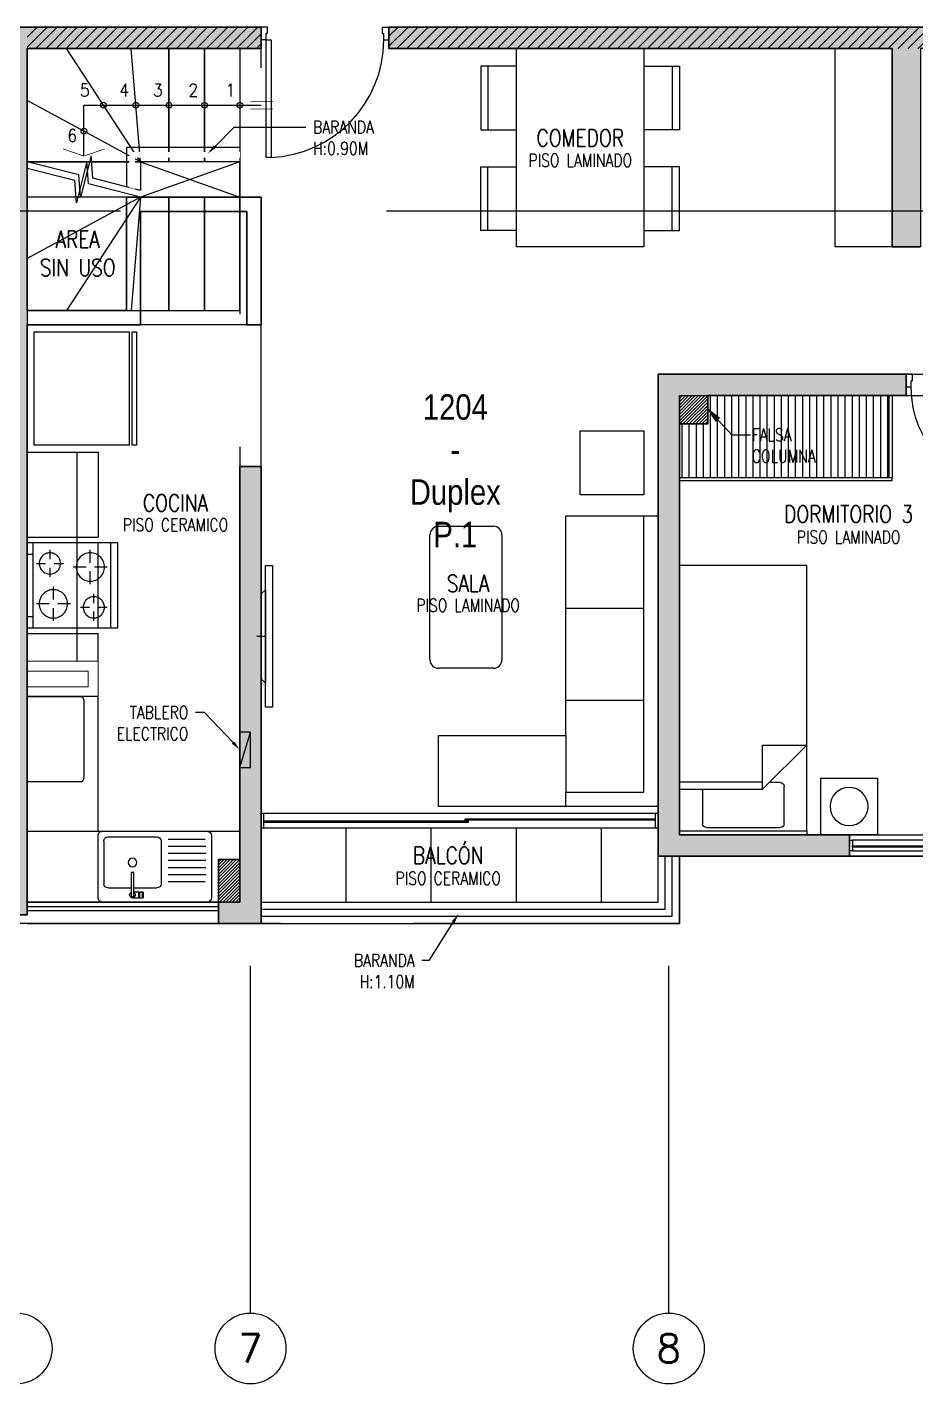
# Model space of a CAD drawing. Header units: millimetres. Extents: x -3 to 53, y -269 to 39.
# Drawn here: x 10.5 to 16.77, y -117.72 to -108.15 of the extents above; entities that cross this region are included whole.
import ezdxf
from ezdxf import colors
from ezdxf.entities.mleader import LeaderData, LeaderLine
from ezdxf.enums import TextEntityAlignment as Align
from ezdxf.math import Vec2, Vec3

# ---------------------------------------------------------------- set-up
doc = ezdxf.new("R2010")
doc.units = ezdxf.units.MM
doc.header["$LTSCALE"] = 15
doc.set_wipeout_variables(frame=1)
for name, pattern in [('CENTER', [2, 1.25, -0.25, 0.25, -0.25]), ('HIDDEN2', [0.1875, 0.125, -0.0625]), ('PHANTOM', [63.5, 31.75, -6.35, 6.35, -6.35, 6.35, -6.35]), ('PHANTOM2', [1.25, 0.625, -0.125, 0.125, -0.125, 0.125, -0.125])]:
    doc.linetypes.add(name, pattern=pattern)
doc.layers.get('0').update_dxf_attribs({"color": 250})
for name, color, linetype in [('01', 250, 'Continuous'), ('A-BARANDAS', 250, 'Continuous'), ('A-COCINAS-LAV', 250, 'Continuous'), ('A-CORTE', 250, 'CENTER'), ('A-EJES', 251, 'PHANTOM'), ('A-EST HATCH', 250, 'Continuous'), ('A-EST PLACAS', 250, 'Continuous'), ('A-EST VIGAS', 250, 'HIDDEN2'), ('A-HATCH', 250, 'Continuous'), ('A-LINEAS', 250, 'Continuous'), ('A-MOBILIARIO', 250, 'Continuous'), ('A-MURO BAJO', 251, 'Continuous'), ('A-NUMERACIONDEP', 251, 'Continuous'), ('A-PROYECCIONES', 250, 'HIDDEN2'), ('A-PROYECCIONES INT.', 250, 'HIDDEN2'), ('A-TEXTO-ACABADO PISO', 250, 'Continuous'), ('A-TEXTO-AMBIENTE', 252, 'Continuous'), ('A-TEXTO-INDICACIONES', 250, 'Continuous'), ('DLP_MOBILIARIO FIJO', 250, 'Continuous'), ('MURO CF 60', 250, 'Continuous')]:
    doc.layers.add(name, color=color, linetype=linetype)
doc.layers.add('A-MUROS', color=252, linetype='Continuous', lineweight=30)
doc.layers.add('DLP_MURO ALTO', color=250, linetype='Continuous', lineweight=20)
doc.styles.add('R80', font='ARIALN.TTF', dxfattribs={"height": 2.03})
doc.styles.add('ROMANS', font='romans.shx', dxfattribs={"width": 0.8})
doc.styles.add('TXT_COTAS', font='romans.shx', dxfattribs={"width": 0.8})
pattern_1 = [(45, (359.999406, -86.67669), (-0.035355339, 0.035355339), [])]

# ---------------------------------------------------------------- blocks, each defined once
blk = doc.blocks.new('EST.P10')
at = {"layer": 'A-EST HATCH'}
h = blk.add_hatch(color=256, dxfattribs=at)
h.dxf.hatch_style = 1
h.paths.add_polyline_path([(39.55, -2.74), (39.55, 3.325), (37.9, 3.325), (37.9, 3.525), (39.7, 3.525), (39.7, 2.65), (41.2, 2.65), (41.2, 3.15), (41.35, 3.15), (41.35, 2.45), (39.7, 2.45), (39.7, -2.74)])
h.paths.add_polyline_path([(18.45, 7.325), (20.05, 7.325), (20.05, 10.425), (18.85, 10.425), (18.85, 10.575), (20.2, 10.575), (20.2, 7.175), (18.45, 7.175)])
h.paths.add_polyline_path([(17.65, 10.575), (17.5, 10.575), (17.5, 7.175), (17.65, 7.175)])
h.paths.add_polyline_path([(12.15, 11.05), (11.85, 11.05), (11.85, 10.9), (12, 10.9), (12, 7.825), (12.15, 7.825)])
h.paths.add_polyline_path([(15.1, 10.425), (15.1, 7.325), (16.7, 7.325), (16.7, 7.175), (14.95, 7.175), (14.95, 10.575), (16.3, 10.575), (16.3, 10.425)])
h.paths.add_polyline_path([(5.85, 10.9), (5.25, 10.9), (5.25, 11.05), (6, 11.05), (6, 7.65), (4.85, 7.65), (4.85, 7.8), (5.85, 7.8)])
h.paths.add_polyline_path([(4.05, 11.05), (4.05, 7.65), (3.9, 7.65), (3.9, 11.05)])
h.paths.add_polyline_path([(3.1, 7.8), (1.5, 7.8), (1.5, 10.9), (2.7, 10.9), (2.7, 11.05), (1.35, 11.05), (1.35, 7.65), (3.1, 7.65)])
h.paths.add_polyline_path([(5.85, -2.65), (5.25, -2.65), (5.25, -2.8), (6, -2.8), (6, 0.6), (4.85, 0.6), (4.85, 0.45), (5.85, 0.45)])
h.paths.add_polyline_path([(4.05, -2.8), (4.05, 0.6), (3.9, 0.6), (3.9, -2.8)])
h.paths.add_polyline_path([(3.1, 0.45), (1.5, 0.45), (1.5, -2.65), (2.7, -2.65), (2.7, -2.8), (1.35, -2.8), (1.35, 0.6), (3.1, 0.6)])
h.paths.add_polyline_path([(8.7, -0.35), (8.85, -0.35), (8.85, -2.65), (9, -2.65), (9, -2.8), (8.7, -2.8)])
h.paths.add_polyline_path([(18.45, 0.925), (20.05, 0.925), (20.05, -2.175), (18.85, -2.175), (18.85, -2.325), (20.2, -2.325), (20.2, 1.075), (18.45, 1.075)])
h.paths.add_polyline_path([(17.65, -2.325), (17.5, -2.325), (17.5, 1.075), (17.65, 1.075)])
h.paths.add_polyline_path([(12.15, -2.8), (11.85, -2.8), (11.85, -2.65), (12, -2.65), (12, 0.425), (12.15, 0.425)])
h.paths.add_polyline_path([(15.1, -2.175), (15.1, 0.925), (16.7, 0.925), (16.7, 1.075), (14.95, 1.075), (14.95, -2.325), (16.3, -2.325), (16.3, -2.175)])
h.paths.add_polyline_path([(31.6, 7.325), (30, 7.325), (30, 10.425), (31.2, 10.425), (31.2, 10.575), (29.85, 10.575), (29.85, 7.175), (31.6, 7.175)])
h.paths.add_polyline_path([(32.4, 10.575), (32.55, 10.575), (32.55, 7.175), (32.4, 7.175)])
h.paths.add_polyline_path([(38.2, 11.05), (38.2, 10.9), (38.05, 10.9), (38.05, 7.825), (37.9, 7.825), (37.9, 11.05)])
h.paths.add_polyline_path([(27.6, 4.725), (37, 4.725), (37, 4.875), (33.45, 4.875), (33.45, 6.275), (33.25, 6.275), (33.25, 4.875), (30.35, 4.875), (30.35, 6.275), (30.2, 6.275), (30.2, 4.875), (27.8, 4.875), (27.8, 6.125), (29.45, 6.125), (29.45, 6.275), (27.175, 6.275), (27.175, 6.125), (27.6, 6.125)])
h.paths.add_polyline_path([(34.95, 10.425), (34.95, 7.325), (33.35, 7.325), (33.35, 7.175), (35.1, 7.175), (35.1, 10.575), (33.75, 10.575), (33.75, 10.425)])
h.paths.add_polyline_path([(39.7, 5.8), (41.35, 5.8), (41.35, 5.1), (41.2, 5.1), (41.2, 5.6), (39.7, 5.6), (39.7, 4.725), (37.9, 4.725), (37.9, 4.925), (39.55, 4.925), (39.55, 10.99), (39.7, 10.99)])
h.paths.add_polyline_path([(44.2, 10.9), (44.8, 10.9), (44.8, 11.05), (44.05, 11.05), (44.05, 7.65), (45.2, 7.65), (45.2, 7.8), (44.2, 7.8)])
h.paths.add_polyline_path([(46, 11.05), (46, 7.65), (46.15, 7.65), (46.15, 11.05)])
h.paths.add_polyline_path([(46.95, 7.8), (48.55, 7.8), (48.55, 10.9), (47.35, 10.9), (47.35, 11.05), (48.7, 11.05), (48.7, 7.65), (46.95, 7.65)])
h.paths.add_polyline_path([(46, -2.8), (46, 0.6), (46.15, 0.6), (46.15, -2.8)])
h.paths.add_polyline_path([(46.95, 0.45), (48.55, 0.45), (48.55, -2.65), (47.35, -2.65), (47.35, -2.8), (48.7, -2.8), (48.7, 0.6), (46.95, 0.6)])
h.paths.add_polyline_path([(41.35, 0.7), (41.2, 0.7), (41.2, -2.65), (41.05, -2.65), (41.05, -2.8), (41.35, -2.8)])
h.paths.add_polyline_path([(31.6, 0.925), (30, 0.925), (30, -2.175), (31.2, -2.175), (31.2, -2.325), (29.85, -2.325), (29.85, 1.075), (31.6, 1.075)])
h.paths.add_polyline_path([(32.4, -2.325), (32.55, -2.325), (32.55, 1.075), (32.4, 1.075)])
h.paths.add_polyline_path([(37.9, -2.8), (38.2, -2.8), (38.2, -2.65), (38.05, -2.65), (38.05, 0.425), (37.9, 0.425)])
h.paths.add_polyline_path([(34.95, -2.175), (34.95, 0.925), (33.35, 0.925), (33.35, 1.075), (35.1, 1.075), (35.1, -2.325), (33.75, -2.325), (33.75, -2.175)])
h.paths.add_polyline_path([(10.35, 3.525), (12.15, 3.525), (12.15, 3.375), (10.5, 3.375), (10.5, -2.74), (10.35, -2.74), (10.35, 2.5), (8.7, 2.5), (8.7, 3.15), (8.85, 3.15), (8.85, 2.65), (10.35, 2.65)])
h.paths.add_polyline_path([(44.05, -2.8), (44.05, 0.6), (45.2, 0.6), (45.2, 0.45), (44.2, 0.45), (44.2, -2.65), (44.8, -2.65), (44.8, -2.8)])
h.paths.add_polyline_path([(46.9532, 5.55), (47.1, 5.55), (47.1, 6.75), (44.95, 6.75), (44.95, 6.6), (45.4, 6.6), (45.4, 5), (45.6, 5), (45.6, 6.6), (46.95, 6.6), (46.95, 5.55)], flags=17)
h.paths.add_polyline_path([(46.9532, 2.7), (47.1, 2.7), (47.1, 1.5), (44.95, 1.5), (44.95, 1.65), (45.4, 1.65), (45.4, 3.25), (45.6, 3.25), (45.6, 1.65), (46.95, 1.65), (46.95, 2.7)], flags=17)
h.paths.add_polyline_path([(41.1999, 4.2), (44.05, 4.2), (44.05, 6.75), (44.2, 6.75), (44.2, 4.2), (46.95, 4.2), (46.95, 4.8), (47.1, 4.8), (47.1, 4.2), (49.9, 4.2), (49.9, 8.15), (49.85, 8.15), (49.85, 8.25), (50.05, 8.25), (50.05, 0), (49.85, 0), (49.85, 0.1), (49.8999, 0.1), (49.9, 4.05), (47.1, 4.05), (47.1, 3.45), (46.95, 3.45), (46.95, 4.05), (44.2, 4.05), (44.2, 1.5), (44.05, 1.5), (44.05, 4.05), (41.1999, 4.05)])
h.paths.add_polyline_path([(41.35, 11.05), (41.35, 7.55), (41.2, 7.55), (41.2, 10.9), (41.05, 10.9), (41.05, 11.05)])
h.paths.add_polyline_path([(27.15, 4.725), (25.15, 4.725), (25.15, 4.875), (27, 4.875), (27, 8.275), (25.15, 8.275), (25.15, 8.425), (27, 8.425), (27, 10.575), (27.85, 10.575), (27.85, 10.425), (27.15, 10.425)])
h.paths.add_polyline_path([(10.35, 10.99), (10.35, 5.75), (8.7, 5.75), (8.7, 5.1), (8.85, 5.1), (8.85, 5.6), (10.35, 5.6), (10.35, 4.725), (12.15, 4.725), (12.15, 4.875), (10.5, 4.875), (10.5, 10.99)])
h.paths.add_polyline_path([(2.95, 4.2), (0.15, 4.2), (0.1499, 8.15), (0.2, 8.15), (0.2, 8.25), (0, 8.25), (0, 0), (0.2, 0), (0.2, 0.0997), (0.1501, 0.1), (0.15, 4.05), (2.95, 4.05), (2.95, 3.45), (3.1, 3.45), (3.1, 4.05), (5.85, 4.05), (5.85, 1.5), (6, 1.5), (6, 4.05), (8.8501, 4.05), (8.8501, 4.2), (6, 4.2), (6, 6.75), (5.85, 6.75), (5.85, 4.2), (3.1, 4.2), (3.1, 4.8), (2.95, 4.8)])
h.paths.add_polyline_path([(8.7, 11.05), (9, 11.05), (9, 10.9), (8.85, 10.9), (8.85, 8.6), (8.7, 8.6)])
h.paths.add_polyline_path([(3.0968, 5.55), (2.95, 5.55), (2.95, 6.75), (5.1, 6.75), (5.1, 6.6), (4.65, 6.6), (4.65, 5), (4.45, 5), (4.45, 6.6), (3.1, 6.6), (3.1, 5.55)], flags=17)
h.paths.add_polyline_path([(3.0968, 2.7), (2.95, 2.7), (2.95, 1.5), (5.1, 1.5), (5.1, 1.65), (4.65, 1.65), (4.65, 3.25), (4.45, 3.25), (4.45, 1.65), (3.1, 1.65), (3.1, 2.7)], flags=17)
h.paths.add_polyline_path([(23.35, 4.725), (23.2, 4.725), (23.2, 8.425), (23.35, 8.425)])
h.paths.add_polyline_path([(22.45, 6.125), (22.45, 4.725), (13.05, 4.725), (13.05, 4.875), (16.6, 4.875), (16.6, 6.275), (16.8, 6.275), (16.8, 4.875), (19.7, 4.875), (19.7, 6.275), (19.85, 6.275), (19.85, 4.875), (22.25, 4.875), (22.25, 6.125), (20.6, 6.125), (20.6, 6.275), (22.845, 6.275), (22.845, 6.125)])
h.paths.add_polyline_path([(29, 1.975), (29, 2.125), (27.2, 2.125), (27.2, 3.375), (29.75, 3.375), (29.75, 1.975), (29.9, 1.975), (29.9, 3.375), (33.25, 3.375), (33.25, 1.975), (33.45, 1.975), (33.45, 3.375), (37, 3.375), (37, 3.525), (27, 3.525), (27, 1.975)])
h.paths.add_polyline_path([(27, 1.95), (27, -1.775), (23.35, -1.775), (23.35, 0.875), (25.7, 0.875), (25.7, 1.425), (26, 1.425), (26, 1.575), (25.55, 1.575), (25.55, 1.025), (23.35, 1.025), (23.35, 3.375), (26, 3.375), (26, 3.525), (23.2, 3.525), (23.2, -1.925), (27, -1.925), (27, -2.325), (27.85, -2.325), (27.85, -2.175), (27.15, -2.175), (27.15, 1.95)])
h = blk.add_hatch(color=256, dxfattribs=at)
h.dxf.hatch_style = 1
h.paths.add_polyline_path([(22.87, 10.425), (22.2, 10.425), (22.2, 10.575), (23.02, 10.575), (23.02, 4.725), (22.87, 4.725)])
h.paths.add_polyline_path([(21.05, 1.975), (21.05, 2.125), (22.82, 2.125), (22.82, 3.375), (20.3, 3.375), (20.3, 1.975), (20.15, 1.975), (20.15, 3.375), (16.8, 3.375), (16.8, 1.975), (16.6, 1.975), (16.6, 3.375), (13.05, 3.375), (13.05, 3.525), (23.02, 3.525), (23.02, 1.975)])
h.paths.add_polyline_path([(23.02, 1.95), (23.02, -2.325), (22.2, -2.325), (22.2, -2.175), (22.87, -2.175), (22.87, 1.95)])
at = {"layer": 'A-EST PLACAS'}
for points in [[(10.35, 3.525), (12.15, 3.525), (12.15, 3.375), (10.5, 3.375), (10.5, -2.74), (10.35, -2.74), (10.35, 2.5), (8.7, 2.5), (8.7, 3.15), (8.85, 3.15), (8.85, 2.65), (10.35, 2.65)], [(21.05, 1.975), (21.05, 2.125), (22.82, 2.125), (22.82, 3.375), (20.3, 3.375), (20.3, 1.975), (20.15, 1.975), (20.15, 3.375), (16.8, 3.375), (16.8, 1.975), (16.6, 1.975), (16.6, 3.375), (13.05, 3.375), (13.05, 3.525), (23.02, 3.525), (23.02, 1.975)], [(15.1, -2.175), (15.1, 0.925), (16.7, 0.925), (16.7, 1.075), (14.95, 1.075), (14.95, -2.325), (16.3, -2.325), (16.3, -2.175)], [(12.15, -2.8), (11.85, -2.8), (11.85, -2.65), (12, -2.65), (12, 0.425), (12.15, 0.425)]]:
    blk.add_lwpolyline(points, close=True, dxfattribs=at)
at = {"layer": 'A-EST VIGAS'}
for p, q in [((12, 3.375), (12, 0.425)), ((12.15, 0.425), (12.15, 3.375)), ((16.7, 1.075), (17.5, 1.075)), ((16.7, 0.925), (17.5, 0.925)), ((17.5, -2.325), (16.3, -2.325)), ((11.85, -2.8), (9, -2.8))]:
    blk.add_line(p, q, dxfattribs=at)
blk.add_lwpolyline([(15.1, -2.325), (15.1, -2.8003), (12.15, -2.8004)], dxfattribs=at)
blk = doc.blocks.new('_Dot')
at = {"color": 0, "linetype": 'ByBlock', "lineweight": -2}
blk.add_line((-0.5, 0), (-1, 0), dxfattribs=at)
at = {"color": 0, "linetype": 'ByBlock', "const_width": 0.5}
blk.add_lwpolyline([(-0.25, 0, 1), (0.25, 0, 1)], format="xyb", close=True, dxfattribs=at)
blk = doc.blocks.new('Cortes-Elev.')
at = {"layer": 'A-CORTE', "linetype": 'CENTER', "ltscale": 0.5}
blk.add_lwpolyline([(-1.966, 27.2284), (51.8601, 27.2284)], dxfattribs=at)
blk = doc.blocks.new('Tab.Electrico')
blk.add_hatch(color=256).paths.add_polyline_path([(0.075, 0), (0.075, 0.25), (0, 0)])
for p, q in [((0.075, 0.25), (0, 0)), ((0.075, 0.25), (0, 0.25)), ((0, 0.25), (0, 0)), ((0.075, 0), (0.075, 0.25)), ((0, 0), (0.075, 0))]:
    blk.add_line(p, q)
blk = doc.blocks.new('A$C33FC7C8B')
at = {"ltscale": 0.5}
for p, q in [((0, 0, -0.0001), (0, 0.6, -0.0001)), ((0, 0.6, -0.0001), (0.6, 0.6, 0.0001)), ((0.08, 0.64, -0.0001), (0.52, 0.64, 0.0001)), ((0.08, 0.64, -0.0001), (0.08, 0.6, -0.0001)), ((0.145, 0.575, -0.0001), (0.145, 0.51, -0.0001)), ((0.43, 0.485, 0.0001), (0.43, 0.575, 0.0001)), ((0.52, 0.64, 0.0001), (0.52, 0.6, 0.0001)), ((0.6, 0.6, 0.0001), (0.6, 0, 0.0001)), ((0.05, 0.48, -0.0001), (0.115, 0.48, -0.0001)), ((0.175, 0.48, -0.0001), (0.24, 0.48, 0)), ((0.145, 0.45, -0.0001), (0.145, 0.385, -0.0001)), ((0.4, 0.455, 0), (0.31, 0.455, 0)), ((0.43, 0.335, 0.0001), (0.43, 0.425, 0.0001)), ((0.55, 0.455, 0.0001), (0.46, 0.455, 0.0001)), ((0.17, 0.225, -0.0001), (0.17, 0.315, -0.0001)), ((0.14, 0.195, -0.0001), (0.05, 0.195, -0.0001)), ((0.29, 0.195, 0), (0.2, 0.195, 0)), ((0.455, 0.2, 0.0001), (0.455, 0.265, 0.0001)), ((0.17, 0.075, -0.0001), (0.17, 0.165, -0.0001)), ((0.425, 0.17, 0.0001), (0.36, 0.17, 0)), ((0.455, 0.075, 0.0001), (0.455, 0.14, 0.0001)), ((0.55, 0.17, 0.0001), (0.485, 0.17, 0.0001)), ((0.6, 0.05, 0.0001), (0, 0.05, -0.0001)), ((0.6, 0, 0.0001), (0, 0, -0.0001))]:
    blk.add_line(p, q, dxfattribs=at)
for centre, radius in [((0.145, 0.48), 0.075), ((0.43, 0.455), 0.1), ((0.17, 0.195), 0.1), ((0.455, 0.17), 0.075)]:
    blk.add_circle(centre, radius, dxfattribs=at)
blk = doc.blocks.new('*U89')
blk.add_wipeout([(0, 0), (0, -0.0202), (0.17, -0.0202), (0.17, 0)])
blk.add_lwpolyline([(0, 0), (0.17, 0), (0.17, -0.0202), (0, -0.0202)], close=True)
blk = doc.blocks.new('LAV-COC_01')
for p, q in [((-0.07, 0.0421, 0), (-0.07, 0.7821, 0)), ((0.4, 0.8121, 0), (-0.04, 0.8121, 0)), ((0.225, 0.5071, 0), (0.225, 0.7721, 0)), ((0.275, 0.5071, 0), (0.275, 0.7721, 0)), ((0.325, 0.5071, 0), (0.325, 0.7721, 0)), ((0.375, 0.507, 0), (0.375, 0.768, 0)), ((0.43, 0.0421, 0), (0.43, 0.7821, 0)), ((0.03, 0.0821, 0), (0.03, 0.4271, 0)), ((0.36, 0.4571, 0), (0.06, 0.4571, 0)), ((0.39, 0.0821, 0), (0.39, 0.4271, 0)), ((-0.04, 0.0121, 0), (0.4, 0.0121, 0)), ((0.36, 0.0521, 0), (0.06, 0.0521, 0))]:
    blk.add_line(p, q)
at = {"extrusion": (-8.98137e-08, -2.25601e-18, 1)}
for p, q in [((0.075, 0.507, 0), (0.075, 0.768, 0)), ((0.125, 0.5071, 0), (0.125, 0.7721, 0)), ((0.175, 0.5071, 0), (0.175, 0.7721, 0))]:
    blk.add_line(p, q, dxfattribs=at)
at = {"extrusion": (-4.49068e-08, 3.60285e-08, 1), "elevation": 0}
for points in [[(0, 0.3296), (0, 0.3046), (-0.04, 0.3046), (-0.04, 0.3296)], [(0, 0.3296), (-0.04, 0.3296), (-0.04, 0.3246), (0, 0.3246)]]:
    blk.add_lwpolyline(points, close=True, dxfattribs=at)
blk.add_lwpolyline([(-0.04, 0.2546), (-0.04, 0.2996), (0, 0.2996), (0, 0.2646)], dxfattribs=at)
at = {"extrusion": (-4.49068e-08, 3.60285e-08, 1)}
blk.add_arc((-0.02, 0.2546, 0), 0.02, 29.99971, 329.99971, dxfattribs=at)
for centre, start_param, end_param in [((-0.04, 0.7821, 0), -0.785398, 0.785398), ((0.4, 0.7821, 0), -2.356194, -0.785398), ((0.06, 0.4271, 0), -0.785398, 0.785398), ((0.36, 0.4271, 0), -2.356194, -0.785398), ((-0.04, 0.0421, 0), 0.785398, 2.356194), ((0.06, 0.0821, 0), 0.785398, 2.356194), ((0.36, 0.0821, 0), 2.356194, 3.926991), ((0.4, 0.0421, 0), 2.356194, 3.926991)]:
    blk.add_ellipse(centre, major_axis=(-0.0212, 0.0212), ratio=1, start_param=start_param, end_param=end_param)
blk.add_ellipse((0.21, 0.2546, 0), major_axis=(-0.0212, 0.0212), ratio=1)
at = {"layer": '01', "extrusion": (-4.49068e-08, 3.60285e-08, 1), "elevation": 0}
for points in [[(-0.0375, 0.2996), (-0.0375, 0.3046)], [(-0.02, 0.2996), (-0.02, 0.3046)], [(-0.0025, 0.2996), (-0.0025, 0.3046)]]:
    blk.add_lwpolyline(points, dxfattribs=at)
at = {"extrusion": (-4.49068e-08, 3.60285e-08, 1), "rotation": 359.9380941588614}
blk.add_blockref('*U89', (-0.03, 0.2648, 0), dxfattribs=at)
blk = doc.blocks.new('ESC1')
at = {"layer": 'A-LINEAS', "linetype": 'Continuous'}
for points in [[(-0.8, 1.05), (-0.4323, 0.9569), (-0.4206, 0.7993), (-0.347, 1.0901), (-0.3353, 0.9324), (0, 0.8475)], [(-0.8, 1.0024), (-0.4622, 0.9169), (-0.4506, 0.7592), (-0.377, 1.0501), (-0.3653, 0.8924), (-0.0003, 0.8)], [(-0.4, 0.7601), (-0.4, 0.4), (-1.65, 0.4)]]:
    blk.add_lwpolyline(points, dxfattribs=at)
at = {"layer": 'A-LINEAS', "const_width": 0.005}
for points in [[(-0.2526, 0.7092), (-0.4, 0.7601), (-0.5474, 0.7092)], [(-1.5742, 0.4271), (-1.7349, 0.4271)], [(-1.5742, 0.3729), (-1.7349, 0.3729)]]:
    blk.add_lwpolyline(points, dxfattribs=at)
at = {"layer": 'A-LINEAS', "linetype": 'Continuous'}
for centre in [(-0.4, 0.5839), (-1.5, 0.4), (-1.25, 0.4), (-1, 0.4), (-0.7663, 0.4), (-0.5381, 0.4)]:
    blk.add_circle(centre, 0.02, dxfattribs=at)
at = {"layer": 'A-MURO BAJO'}
for points in [[(-0.0003, 0.8), (-0.8, 0.8), (-0.8, 1.0024)], [(-0.8, 0.8), (-0.7326, 0)], [(-0.8, 0.8), (-0.2763, 0)], [(-0.8, 0.8), (0, 0.3675)]]:
    blk.add_lwpolyline(points, dxfattribs=at)
for points in [[(-1.5, 0.8), (-1.25, 0.8), (-1.25, 0), (-1.5, 0)], [(-1.25, 0.8), (-1, 0.8), (-1, 0), (-1.25, 0)], [(-1, 0.8), (0, 0.8), (0, 0), (-1, 0)]]:
    blk.add_lwpolyline(points, close=True, dxfattribs=at)
at = {"layer": 'A-PROYECCIONES'}
for points in [[(-1.5, 1.05), (-1.25, 1.05), (-1.25, 1.85), (-1.5, 1.85)], [(-1.25, 1.05), (-1, 1.05), (-1, 1.85), (-1.25, 1.85)], [(-1, 1.05), (0, 1.05), (0, 1.85), (-1, 1.85)]]:
    blk.add_lwpolyline(points, close=True, dxfattribs=at)
for points in [[(-0.8, 1.05), (-0.7326, 1.85)], [(-0.8, 1.05), (-0.2763, 1.85)], [(-0.8, 1.05), (0, 1.4825)], [(-1.5, 1.05), (-1.5, 0.8), (-0.8, 1.05)], [(-0.8, 0.8), (-1.5, 1.05)], [(-0.8, 1.05), (0, 1.05), (0, 0.8475)]]:
    blk.add_lwpolyline(points, dxfattribs=at)
blk.add_wipeout([(-1.5, 0.77), (-1.5, 0.73), (-0.72, 0.73), (-0.72, 0.9821), (-0.76, 0.9923), (-0.76, 0.77)]).dxf.layer = 'A-BARANDAS'
blk.add_lwpolyline([(-1.5, 0.7), (-0.7, 0.7), (-0.7, 0.9771)], dxfattribs=at)
blk = doc.blocks.new('A$C4BFA03A9')
for points in [[(0.06, -0.5), (0.11, -0.5), (0.11, 0.5), (0.06, 0.5)], [(0.03, -0.3), (0.06, -0.33), (0.06, 0.33), (0.03, 0.3)]]:
    blk.add_lwpolyline(points, close=True)
at = {"layer": 'A-PROYECCIONES', "ltscale": 0.15}
blk.add_line((0.06, 0), (0, 0), dxfattribs=at)
blk = doc.blocks.new('A$C72FD42DB')
for p, q in [((0.3255, 1.4, 0), (1.2255, 1.4, 0)), ((0.3255, 0), (0.3255, 1.4, 0)), ((1.2255, 0), (1.2255, 1.4, 0)), ((0.3255, 0), (1.2255, 0))]:
    blk.add_line(p, q)
for points in [[(0.3255, 1.285), (0.0755, 1.285), (0.0755, 0.835), (0.3255, 0.835)], [(0.1255, 1.285), (0.1255, 0.835)], [(1.2255, 1.285), (1.4755, 1.285), (1.4755, 0.835), (1.2255, 0.835)], [(1.4255, 1.285), (1.4255, 0.835)], [(0.3255, 0.125), (0.0755, 0.125), (0.0755, 0.575), (0.3255, 0.575)], [(0.1255, 0.125), (0.1255, 0.575)], [(1.2255, 0.125), (1.4755, 0.125), (1.4755, 0.575), (1.2255, 0.575)], [(1.4255, 0.125), (1.4255, 0.575)]]:
    blk.add_lwpolyline(points)
blk = doc.blocks.new('1 PLAZA')
for p, q in [((-0.2859, -0.3221), (-0.2859, -0.0781)), ((-0.2592, -0.0513), (0.2619, -0.0513)), ((0.2887, -0.0781), (0.2887, -0.3415)), ((-0.45, -0.3221), (0.1356, -0.3221)), ((0.1356, -0.371), (-0.45, -0.371)), ((0.45, -0.6318), (0.1356, -0.3221)), ((0.1356, -0.3221), (0.1356, -0.6318)), ((0.2619, -0.3683), (0.1825, -0.3683)), ((0.1356, -0.6318), (0.45, -0.6318))]:
    blk.add_line(p, q)
at = {"extrusion": (4.49068e-08, -3.60286e-08, 1), "elevation": 0}
blk.add_lwpolyline([(-0.45, -0.0287), (0.45, -0.0287), (0.45, 0), (-0.45, 0)], close=True, dxfattribs=at)
blk.add_lwpolyline([(-0.45, -1.9), (-0.45, -0.0287), (0.45, -0.0287), (0.45, -1.9)], close=True)
for centre, start, end in [((-0.2592, -0.0781), 90, 180), ((0.2619, -0.0781), 0, 90), ((0.2619, -0.3415), 270, 0)]:
    blk.add_arc(centre, 0.0267, start, end)
blk = doc.blocks.new('VELADOR')
blk.add_lwpolyline([(0, 0.4), (0, 0), (0.4, 0), (0.4, 0.4)], close=True)
blk.add_circle((0.2, 0.2), 0.1344)
blk = doc.blocks.new('*U141')
for p, q in [((0.01, 0.755), (0.01, 0.8)), ((0.1, 0.765), (0.1, 0.8)), ((0.055, 0.755), (0.01, 0.755)), ((0.1, 0.765), (0.055, 0.765)), ((0.055, 0.755), (0.055, 0.765)), ((0.055, 0.045), (0.01, 0.045)), ((0.01, 0.045), (0.01, 0)), ((0.055, 0.045), (0.055, 0.035)), ((0.1, 0.035), (0.055, 0.035)), ((0.1, 0.035), (0.1, 0))]:
    blk.add_line(p, q)
blk.add_lwpolyline([(0.83, 0.07), (0.83, 0.035), (0.1, 0.035), (0.1, 0.07)], close=True)
at = {"linetype": 'HIDDEN2'}
blk.add_arc((0.0996, 0.034), 0.731, 2.23015, 89.96723, dxfattribs=at)
blk = doc.blocks.new('VP.120')
at = {"layer": 'A-MURO BAJO'}
for p, q in [((0, 0), (1.2, 0)), ((0, -0.15), (1.2, -0.15))]:
    blk.add_line(p, q, dxfattribs=at)
at = {"layer": 'DLP_MOBILIARIO FIJO', "color": 251}
for p, q in [((0.02, -0.0375), (1.18, -0.0375)), ((1.18, -0.1125), (0.02, -0.1125))]:
    blk.add_line(p, q, dxfattribs=at)
at = {"layer": 'DLP_MOBILIARIO FIJO', "color": 6}
for points in [[(0, -0.1125), (0.02, -0.1125), (0.02, -0.0375), (0, -0.0375)], [(1.2, -0.1125), (1.18, -0.1125), (1.18, -0.0375), (1.2, -0.0375)]]:
    blk.add_lwpolyline(points, close=True, dxfattribs=at)
at = {"layer": 'DLP_MOBILIARIO FIJO', "elevation": 0}
for points in [[(0.61, -0.0625), (0.02, -0.0625), (0.02, -0.0725), (0.61, -0.0725)], [(0.59, -0.0875), (1.18, -0.0875), (1.18, -0.0775), (0.59, -0.0775)]]:
    blk.add_lwpolyline(points, close=True, dxfattribs=at)
blk = doc.blocks.new('*U140')
for p, q in [((0.01, 0.855), (0.01, 0.9)), ((0.1, 0.865), (0.055, 0.865)), ((0.055, 0.855), (0.055, 0.865)), ((0.1, 0.865), (0.1, 0.9)), ((0.055, 0.855), (0.01, 0.855)), ((0.055, 0.045), (0.01, 0.045)), ((0.01, 0.045), (0.01, 0)), ((0.055, 0.045), (0.055, 0.035)), ((0.1, 0.035), (0.055, 0.035)), ((0.1, 0.035), (0.1, 0))]:
    blk.add_line(p, q)
blk.add_lwpolyline([(0.93, 0.07), (0.93, 0.035), (0.1, 0.035), (0.1, 0.07)], close=True)
at = {"linetype": 'HIDDEN2'}
blk.add_arc((0.0995, 0.0339), 0.8311, 2.23015, 89.96723, dxfattribs=at)
blk = doc.blocks.new('SOFA SEC')
for p, q in [((0, 0.65), (0.1, 0.65)), ((0.1, 0.65), (0.1, 0.1)), ((0.5, 0.65), (0.1, 0.65)), ((0.75, 0.65), (0.75, 0.1)), ((1.4, 0.65), (1.4, 0.1)), ((0.1, 0.1), (2.05, 0.1))]:
    blk.add_line(p, q)
blk.add_lwpolyline([(0.5, 1.55), (0.5, 0.65), (2.05, 0.65), (2.05, 0), (0, 0), (0, 1.55)], close=True)
blk = doc.blocks.new('MESA CENTRO')
for p, q in [((-0.1937, 0), (0.1937, 0)), ((-0.2537, -0.9421), (-0.2537, -0.06)), ((0.2537, -0.06), (0.2537, -0.9421)), ((0.1937, -1.0021), (-0.1937, -1.0021))]:
    blk.add_line(p, q)
for centre, start, end in [((-0.1937, -0.06), 90, 180), ((0.1937, -0.06), 0, 90), ((-0.1937, -0.9421), 180, 270), ((0.1937, -0.9421), 270, 0)]:
    blk.add_arc(centre, 0.06, start, end)
blk = doc.blocks.new('REFRI')
blk.add_wipeout([(0.4, 0), (-0.4, 0), (-0.4, -0.67), (0.4, -0.67)])
blk.add_wipeout([(-0.4, -0.69), (-0.4, -0.72), (0.4, -0.72), (0.4, -0.69)])
for points in [[(-0.4, 0), (-0.4, -0.67), (0.4, -0.67), (0.4, 0)], [(-0.4, -0.69), (-0.4, -0.72), (0.4, -0.72), (0.4, -0.69)]]:
    blk.add_lwpolyline(points, close=True)
blk = doc.blocks.new('Ejes_Torre G')
at = {"layer": 'A-EJES', "linetype": 'PHANTOM2', "ltscale": 0.5}
for points in [[(12.075, -2.7499), (12.075, -0.2999)], [(15.025, -2.75), (15.025, -0.3)]]:
    blk.add_lwpolyline(points, dxfattribs=at)
at = {"layer": 'A-EJES', "linetype": 'Continuous'}
for centre in [(10.425, -3), (12.075, -2.9999), (15.025, -3)]:
    blk.add_circle(centre, 0.25, dxfattribs=at)
at = {"layer": 'A-EJES', "linetype": 'Continuous', "style": 'ROMANS'}
for s, p in [('7', (12.075, -2.9999)), ('8', (15.025, -3))]:
    blk.add_text(s, height=0.2, dxfattribs=at).set_placement(p, align=Align.MIDDLE_CENTER)

msp = doc.modelspace()

# ---------------------------------------------------------------- hatches: boundary and pattern name
at = {"layer": 'A-HATCH'}
h = msp.add_hatch(dxfattribs=at)
h.set_pattern_fill('ANSI31', color=256, scale=0.005, angle=180)
h.set_pattern_definition([(225, (-28.579692, -77.827587), (0.01122532, -0.01122532), [])])
h.paths.add_polyline_path([(15.1, -110.9497), (15.3, -110.9497), (15.3, -110.7497), (15.1, -110.7497)])
h = msp.add_hatch(dxfattribs=at)
h.set_pattern_fill('_USER', color=256, scale=0.6, double=1, pattern_type=0)
h.set_pattern_definition([(0, (12.15, -113.79966), (0, 0.6), []), (90, (12.15, -113.79966), (-0.6, 4e-17), [])])
h.paths.add_polyline_path([(12.15, -114.3247), (12.15, -113.7997), (14.95, -113.7997), (14.95, -114.3247)])
h = msp.add_hatch(dxfattribs=at)
h.set_pattern_fill('ANSI31', color=256, scale=0.005)
h.set_pattern_definition([(45, (12.150008, -108.149668), (-0.01122532, 0.01122532), [])])
h.paths.add_polyline_path([(12, -114.0247), (11.85, -114.0247), (11.85, -114.3247), (12, -114.3247)])
at = {"layer": 'DLP_MOBILIARIO FIJO'}
h = msp.add_hatch(dxfattribs=at)
h.set_pattern_fill('_USER', color=256, scale=0.05, angle=450, pattern_type=0)
h.set_pattern_definition([(90, (-24.379993, -132.804703), (-0.05, 2e-17), [])])
h.paths.add_polyline_path([(15.1, -111.3297), (15.1, -110.9497), (15.3, -110.9497), (15.3, -110.7497), (16.58, -110.7497), (16.58, -111.3297)])
at = {"layer": 'MURO CF 60'}
h = msp.add_hatch(dxfattribs=at)
h.set_pattern_fill('_USER', color=256, scale=0.05, angle=45, pattern_type=0)
h.set_pattern_definition(pattern_1)
h.paths.add_polyline_path([(13.0494, -108.1517), (20.1494, -108.1517), (20.1494, -108.3017), (13.0494, -108.3017)])

# ---------------------------------------------------------------- linework, layer by layer
msp.add_line((10.5, -114.3846), (11.85, -114.3847, 0))
at = {"layer": 'A-BARANDAS'}
for points in [[(12.15, -114.3747), (15, -114.3747), (15, -113.9997)], [(12.15, -114.4247), (15.05, -114.4247), (15.05, -113.9997)]]:
    msp.add_lwpolyline(points, dxfattribs=at)
at = {"layer": 'A-HATCH'}
msp.add_lwpolyline([(12, -114.0247), (11.85, -114.0247), (11.85, -114.3247), (12, -114.3247)], close=True, dxfattribs=at)
at = {"layer": 'A-MOBILIARIO', "elevation": 0}
msp.add_lwpolyline([(14.4, -111.4497), (14.4, -110.9997), (14.85, -110.9997), (14.85, -111.4497)], close=True, dxfattribs=at)
at = {"layer": 'A-MURO BAJO'}
for p, q in [((14.93, -113.6997, 0), (12.17, -113.6997, 0)), ((12.17, -113.7997, 0), (14.93, -113.7997, 0)), ((15.1, -114.4747, 0), (15.1, -113.9997, 0)), ((10.5, -114.4746), (9, -114.4746)), ((10.5, -114.4746), (11.85, -114.4747, 0))]:
    msp.add_line(p, q, dxfattribs=at)
at = {"layer": 'A-MURO BAJO', "elevation": 0}
msp.add_lwpolyline([(16.6, -109.6997), (16.2, -109.6997), (16.2, -108.2997), (16.6, -108.2997)], close=True, dxfattribs=at)
at = {"layer": 'A-MURO BAJO'}
msp.add_lwpolyline([(10.5, -113.8246), (12, -113.8246), (12, -114.3247), (10.5, -114.3247)], close=True, dxfattribs=at)
msp.add_lwpolyline([(12.15, -114.3247), (14.95, -114.3247), (14.95, -113.9997)], dxfattribs=at)
at = {"layer": 'A-MURO BAJO', "elevation": 0}
msp.add_lwpolyline([(12.15, -114.4747), (15.1, -114.4747)], dxfattribs=at)
at = {"layer": 'A-MUROS'}
for p, q in [((12.15, -108.1497), (10.35, -108.1497)), ((23.02, -108.1497), (13.05, -108.1497)), ((13.05, -108.2997), (13.05, -108.1497)), ((16.6, -108.2997), (13.05, -108.2997)), ((16.6, -109.6997), (16.6, -108.2997)), ((16.8, -109.6997), (16.6, -109.6997)), ((11.3, -110.2497), (10.5, -110.2497)), ((10.5, -110.2497), (10.5, -114.4146)), ((12.15, -110.2497), (12.05, -110.2497)), ((14.95, -113.9997), (14.95, -110.5997)), ((14.95, -110.5997), (16.7, -110.5997)), ((16.7, -110.7497), (16.7, -110.5997)), ((15.3, -110.7497), (16.7, -110.7497)), ((15.3, -110.7497), (15.3, -110.9497)), ((15.1, -113.8497), (15.1, -110.9497)), ((15.3, -110.9497), (15.1, -110.9497)), ((12, -111.2497), (12.15, -111.2497)), ((12, -114.0247, 0), (12, -111.2497)), ((12.15, -111.2497), (12.15, -114.4747, 0)), ((15.1, -113.8497), (16.3, -113.8497)), ((16.3, -113.9997), (16.3, -113.8497)), ((11.85, -114.0247, 0), (12, -114.0247, 0)), ((11.85, -114.4747, 0), (11.85, -114.0247, 0)), ((14.95, -113.9997), (16.3, -113.9997)), ((10.35, -114.4146), (10.5, -114.4146)), ((12.15, -114.4747, 0), (11.85, -114.4747, 0))]:
    msp.add_line(p, q, dxfattribs=at)
at = {"layer": 'A-PROYECCIONES'}
msp.add_line((12.05, -110.2497), (11.3, -110.2497), dxfattribs=at)
msp.add_lwpolyline([(11, -112.3897), (11, -111.7897), (10.5, -111.7897), (10.5, -112.3897)], close=True, dxfattribs=at)
at = {"layer": 'A-PROYECCIONES INT.'}
for p, q in [((10.5, -111.1497), (11, -111.1497, 0)), ((10.85, -111.1497, 0), (10.85, -112.6246)), ((11, -111.1497, 0), (11, -111.7497, 0)), ((10.5, -111.7497), (11, -111.7497, 0)), ((10.5, -112.4297, 0), (11, -112.4297)), ((11, -112.6246, 0), (11, -112.4297, 0))]:
    msp.add_line(p, q, dxfattribs=at)
msp.add_lwpolyline([(10.5, -113.8246), (11, -113.8246), (11, -112.8746), (10.5, -112.8746)], close=True, dxfattribs=at)
msp.add_lwpolyline([(10.5, -112.8747), (10.875, -112.8747, -0.414214), (10.9, -112.8997), (10.9, -113.4497, -0.414214), (10.875, -113.4747), (10.5, -113.4747)], format="xyb", close=True, dxfattribs=at)
at = {"layer": 'DLP_MOBILIARIO FIJO'}
msp.add_lwpolyline([(15.1, -110.7497), (16.6, -110.7497)], dxfattribs=at)
at = {"layer": 'DLP_MOBILIARIO FIJO', "elevation": 0}
for points in [[(15.1, -110.7497), (15.1, -111.3497), (16.6, -111.3497), (16.6, -111.3297), (15.1, -111.3297)], [(16.58, -111.3297), (16.58, -110.7497)], [(16.6, -110.7497), (16.6, -111.3297)]]:
    msp.add_lwpolyline(points, dxfattribs=at)
for points in [[(12.17, -113.6997), (12.15, -113.6997), (12.15, -113.7997), (12.17, -113.7997)], [(13.59, -113.7372), (14.93, -113.7372), (14.93, -113.7472), (13.59, -113.7472)], [(14.95, -113.6997), (14.93, -113.6997), (14.93, -113.7997), (14.95, -113.7997)], [(13.61, -113.7622), (12.17, -113.7622), (12.17, -113.7522), (13.61, -113.7522)]]:
    msp.add_lwpolyline(points, close=True, dxfattribs=at)
at = {"layer": 'DLP_MURO ALTO'}
for p, q in [((11, -112.6246, 0), (10.5, -112.6247)), ((11, -112.8746, 0), (11, -112.6246, 0)), ((10.5, -112.8747), (11, -112.8746, 0))]:
    msp.add_line(p, q, dxfattribs=at)
msp.add_lwpolyline([(10.5, -112.8047), (10.93, -112.8046), (10.93, -112.6946), (10.5, -112.6947)], dxfattribs=at)

# ---------------------------------------------------------------- block references
at = {"rotation": 180}
msp.add_blockref('Tab.Electrico', (12.075, -113.1246), dxfattribs=at)
at = {"xscale": -1, "rotation": 180}
msp.add_blockref('VP.120', (16.3, -113.9997, 0), dxfattribs=at)
at = {"layer": 'A-CORTE'}
msp.add_blockref('Cortes-Elev.', (0, -136.6746), dxfattribs=at)
at = {"layer": 'A-EST PLACAS'}
msp.add_blockref('EST.P10', (0, -111.6747), dxfattribs=at)
at = {"layer": 'A-MOBILIARIO'}
for name, p, rotation in [('A$C72FD42DB', (15.1755, -108.2997, 0), 180), ('SOFA SEC', (14.95, -113.6497, 0), 89.99956714789808), ('MESA CENTRO', (13.5947, -111.6725, 0), 359.9999774208889)]:
    msp.add_blockref(name, p, dxfattribs=dict(at, rotation=rotation))
at = {"layer": 'A-MOBILIARIO', "xscale": -1}
for name, p, rotation in [('*U141', (17.5, -110.5897, 0), 90), ('A$C4BFA03A9', (12.12, -112.4497, 0), 180)]:
    msp.add_blockref(name, p, dxfattribs=dict(at, rotation=rotation))
at = {"layer": 'A-MOBILIARIO', "extrusion": (4.49068e-08, 3.60286e-08, -1), "zscale": -1.00000000000002, "rotation": 180}
for name, p in [('1 PLAZA', (-15.55, -113.8497, 0)), ('VELADOR', (-16.0971, -113.4497, 0))]:
    msp.add_blockref(name, p, dxfattribs=at)
at = {"layer": 'A-PROYECCIONES', "ltscale": 0.5, "extrusion": (-4.40218e-06, 0.000440452, -1), "zscale": -0.9999999999999979, "rotation": 269.9999974828773}
msp.add_blockref('A$C33FC7C8B', (-11.14, -111.7897, -0.0494), dxfattribs=at)

# ---------------------------------------------------------------- texts
at = {"layer": 'A-TEXTO-ACABADO PISO', "char_height": 0.09, "attachment_point": 2, "rotation": 0.00002, "style": 'ROMANS'}
for s, width, insert in [('PISO LAMINADO', 1.20225, (14.4012, -109.0449)), ('PISO CERAMICO', 1.20225, (11.5462, -111.6168)), ('PISO LAMINADO', 1.20225, (16.2938, -111.7034)), ('PISO LAMINADO', 1.034523, (13.6099, -112.185, 0))]:
    msp.add_mtext_dynamic_manual_height_columns(s, width=width, gutter_width=12.5, heights=[0], dxfattribs=dict(at, insert=insert))
at = {"layer": 'A-TEXTO-ACABADO PISO', "insert": (13.4697, -114.1116), "char_height": 0.09, "attachment_point": 2, "style": 'ROMANS'}
msp.add_mtext_dynamic_manual_height_columns('PISO CERAMICO', width=1.20225, gutter_width=12.5, heights=[0], dxfattribs=at)
at = {"layer": 'A-TEXTO-AMBIENTE', "style": 'ROMANS', "width": 0.8}
for s, p in [('COMEDOR', (14.4012, -108.9913, 0)), ('COCINA', (11.5462, -111.5671, 0)), ('DORMITORIO 3', (16.2936, -111.6465, 0)), ('SALA', (13.61, -112.1361, 0)), ('BALCÓN', (13.47, -114.0549, 0))]:
    msp.add_text(s, height=0.12, dxfattribs=at).set_placement(p, align=Align.CENTER)
at = {"layer": 'A-TEXTO-AMBIENTE', "insert": (10.8566, -109.5868, 0), "char_height": 0.12, "width": 0.610665, "attachment_point": 2, "style": 'ROMANS'}
msp.add_mtext('AREA SIN USO', dxfattribs=at)

# ---------------------------------------------------------------- leaders
at = {"layer": 'A-NUMERACIONDEP'}
ml = msp.add_multileader_mtext('Standard', dxfattribs=at)
ml.set_content('1204 - Duplex P.1', color=256, style='R80')
ml.set_leader_properties(color=256)
ml.set_arrow_properties(name='DOT')
ml.build(insert=Vec2(0, 0))
ml.multileader.update_dxf_attribs({"leader_type": 0, "has_text_frame": 1, "text_left_attachment_type": 2, "text_right_attachment_type": 2, "dogleg_length": 0.36, "arrow_head_size": 0.06, "scale": 0.06})
ctx = ml.context
ctx.base_point, ctx.scale, ctx.char_height, ctx.arrow_head_size, ctx.landing_gap_size, ctx.plane_origin = Vec3(12.6644, -110.856), 0.06, 0.18, 0.06, 0.06, Vec3(12.6116, -110.8604)
ctx.left_attachment, ctx.right_attachment, ctx.text_align_type = 2, 2, 1
notes = []
notes.append((ctx, [(0, (1, 1, 0), (14.4664, -110.856), (-1, 0), 0.0917, [(0, [(14.753, -110.5071)], 0, [])])]))
ctx.mtext.insert, ctx.mtext.width, ctx.mtext.alignment, ctx.mtext.flow_direction = Vec3(13.5196, -110.7406), 1.651961, 2, 5
at = {"layer": 'A-TEXTO-INDICACIONES'}
ml = msp.add_multileader_mtext('Standard', dxfattribs=at)
ml.set_content('FALSA COLUMNA', color=256, style='ROMANS')
ml.set_leader_properties(color=7)
ml.build(insert=Vec2(0, 0))
ml.multileader.update_dxf_attribs({"dogleg_length": 1.3073, "arrow_head_size": 0.13, "scale": 0.1})
ctx = ml.context
ctx.base_point, ctx.scale, ctx.char_height, ctx.arrow_head_size, ctx.landing_gap_size, ctx.plane_origin = Vec3(15.6007, -111.0272), 0.1, 0.09, 0.13, 0.01, Vec3(15.3861, -112.0105)
notes.append((ctx, [(0, (1, 1, 0), (15.4699, -111.0272), (1, 0), 0.1307, [(0, [(15.2839, -110.8262)], 0, [])])]))
ctx.mtext.insert, ctx.mtext.width, ctx.mtext.defined_height, ctx.mtext.flow_direction = Vec3(15.6107, -110.9822), 0.532149, 0.5349, 5
ml = msp.add_multileader_mtext('Standard', dxfattribs=at)
ml.set_content('\\pxsm1,t16;TABLERO ELECTRICO', color=256, style='TXT_COTAS')
ml.set_leader_properties(color=256)
ml.build(insert=Vec2(0, 0))
ml.multileader.update_dxf_attribs({"dogleg_length": 0.05, "arrow_head_size": 0.07})
ctx = ml.context
ctx.base_point, ctx.char_height, ctx.arrow_head_size, ctx.landing_gap_size, ctx.plane_origin = Vec3(11.0488, -112.9864), 0.09, 0.07, 0.05, Vec3(12.1658, -113.0073)
ctx.text_align_type = 2
notes.append((ctx, [(0, (1, 1, 0), (11.7514, -112.9864), (-1, 0), 0.0644, [(0, [(12, -113.2496)], 0, [])])]))
ctx.mtext.insert, ctx.mtext.width, ctx.mtext.defined_height, ctx.mtext.alignment, ctx.mtext.flow_direction = Vec3(11.6371, -112.9414), 0.665701, 0.3008, 3, 5
ml = msp.add_multileader_mtext('Standard', dxfattribs=at)
ml.set_content('\\pxsm1;BARANDA \\P\\pt16;H:1.10M', color=256, style='TXT_COTAS')
ml.set_leader_properties(color=256)
ml.build(insert=Vec2(0, 0))
ml.multileader.update_dxf_attribs({"dogleg_length": 0.05, "arrow_head_size": 0.07})
ctx = ml.context
ctx.base_point, ctx.char_height, ctx.arrow_head_size, ctx.landing_gap_size, ctx.plane_origin = Vec3(12.7239, -114.7362), 0.09, 0.07, 0.05, Vec3(13.693, -114.3192)
ctx.text_align_type = 2
notes.append((ctx, [(0, (1, 1, 0), (13.3333, -114.7362), (-1, 0), 0.05, [(0, [(13.5432, -114.4058)], 0, [])])]))
ctx.mtext.insert, ctx.mtext.width, ctx.mtext.defined_height, ctx.mtext.alignment, ctx.mtext.flow_direction = Vec3(13.2333, -114.6912), 1.102183, 0.8046, 3, 5
for ctx, leaders in notes:
    for number, flags, end, landing, length, lines in leaders:
        leader = LeaderData()
        leader.index, (leader.has_last_leader_line, leader.has_dogleg_vector, leader.attachment_direction) = number, flags
        leader.last_leader_point, leader.dogleg_vector, leader.dogleg_length = Vec3(end), Vec3(landing), length
        for number, points, colour, breaks in lines:
            line = LeaderLine()
            line.index, line.vertices, line.color, line.breaks = number, Vec3.list(points), colors.encode_raw_color(colour), breaks
            leader.lines.append(line)
        ctx.leaders.append(leader)

# ---------------------------------------------------------------- next in the draw order: block references
at = {"rotation": 180}
msp.add_blockref('ESC1', (10.5, -108.2997), dxfattribs=at)
at = {"layer": 'A-COCINAS-LAV', "extrusion": (-4.49068e-08, 3.60284e-08, -1), "zscale": -1.000000000000004, "rotation": 270}
msp.add_blockref('REFRI', (-10.55, -110.6997, 0), dxfattribs=at)
at = {"layer": 'A-COCINAS-LAV', "extrusion": (-3.60285e-08, 4.49068e-08, 1), "xscale": -1, "rotation": 270}
msp.add_blockref('LAV-COC_01', (10.9879, -114.2547, 0), dxfattribs=at)

# ---------------------------------------------------------------- next in the draw order: hatches: boundary and pattern name
at = {"layer": 'MURO CF 60'}
h = msp.add_hatch(dxfattribs=at)
h.set_pattern_fill('_USER', color=256, scale=0.05, angle=45, pattern_type=0)
h.set_pattern_definition(pattern_1)
h.paths.add_polyline_path([(12.1494, -108.3017), (10.4994, -108.3017), (10.4994, -108.1517), (12.1494, -108.1517)])

# ---------------------------------------------------------------- next in the draw order: linework, layer by layer
msp.add_line((10.5, -114.3546), (11.85, -114.3547, 0))
at = {"layer": 'A-MURO BAJO'}
msp.add_line((10.5, -114.3246), (11.85, -114.3247, 0), dxfattribs=at)
at = {"layer": 'A-MUROS'}
for p, q in [((12.15, -108.2997), (12.15, -108.1497)), ((12.15, -108.2997), (10.5, -108.2997)), ((10.5, -110.1497), (10.5, -108.2997)), ((11.2, -110.1497), (11.2, -109.3497)), ((12.15, -109.3497), (11.2, -109.3497)), ((12.15, -109.3497), (12.15, -110.2497)), ((11.3, -110.2497), (11.3, -109.4497)), ((12.05, -109.4497), (11.3, -109.4497)), ((12.05, -110.2497), (12.05, -109.4497)), ((11.2, -110.1497), (10.5, -110.1497))]:
    msp.add_line(p, q, dxfattribs=at)

# ---------------------------------------------------------------- next in the draw order: block references
at = {"layer": 'A-MOBILIARIO', "rotation": 270}
msp.add_blockref('*U140', (12.15, -108.1397, 0), dxfattribs=at)
at = {"layer": 'A-MUROS'}
msp.add_blockref('Ejes_Torre G', (0, -114.4747), dxfattribs=at)

# ---------------------------------------------------------------- next in the draw order: texts
at = {"layer": 'A-TEXTO-INDICACIONES', "style": 'ROMANS', "width": 0.9}
for s, p in [('5', (10.8715, -108.6392)), ('4', (11.1489, -108.6392)), ('3', (11.3865, -108.6392)), ('2', (11.6365, -108.6392)), ('1', (11.8981, -108.6392)), ('6', (10.7827, -108.9597))]:
    msp.add_text(s, height=0.09, dxfattribs=at).set_placement(p)

# ---------------------------------------------------------------- next in the draw order: leaders
at = {"layer": 'A-TEXTO-INDICACIONES'}
ml = msp.add_multileader_mtext('Standard', dxfattribs=at)
ml.set_content('\\pxsm1;BARANDA \\P\\pt16;H:0.90M', color=256, style='TXT_COTAS')
ml.set_leader_properties(color=256)
ml.build(insert=Vec2(0, 0))
ml.multileader.update_dxf_attribs({"dogleg_length": 0.05, "arrow_head_size": 0.07})
ctx = ml.context
ctx.base_point, ctx.char_height, ctx.arrow_head_size, ctx.landing_gap_size, ctx.plane_origin = Vec3(12.4664, -108.8552), 0.09, 0.07, 0.05, Vec3(11.8096, -109.296)
notes = []
notes.append((ctx, [(0, (1, 1, 0), (11.9595, -108.8552), (1, 0), 0.5069, [(0, [(11.7736, -109.0432)], 0, [])])]))
ctx.mtext.insert, ctx.mtext.width, ctx.mtext.defined_height, ctx.mtext.flow_direction = Vec3(12.5164, -108.8102), 1.149951, 0.8046, 5
for ctx, leaders in notes:
    for number, flags, end, landing, length, lines in leaders:
        leader = LeaderData()
        leader.index, (leader.has_last_leader_line, leader.has_dogleg_vector, leader.attachment_direction) = number, flags
        leader.last_leader_point, leader.dogleg_vector, leader.dogleg_length = Vec3(end), Vec3(landing), length
        for number, points, colour, breaks in lines:
            line = LeaderLine()
            line.index, line.vertices, line.color, line.breaks = number, Vec3.list(points), colors.encode_raw_color(colour), breaks
            leader.lines.append(line)
        ctx.leaders.append(leader)

doc.saveas('drawing.dxf')
